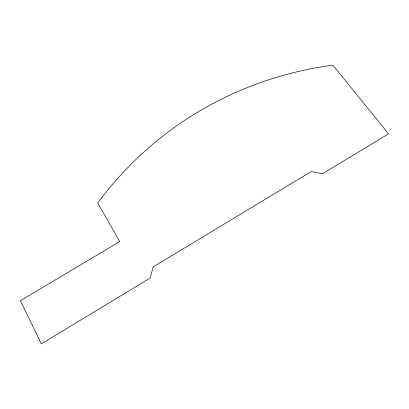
<?xml version="1.0" encoding="UTF-8"?>
<svg xmlns="http://www.w3.org/2000/svg" width="409" height="409" viewBox="0 0 409 409"><rect width="100%" height="100%" fill="white"/><g stroke="black" fill="none" stroke-linecap="round" stroke-linejoin="round"><path stroke-width="0.61" d="M153.217 266.862L150.129 278.054L41.329 343.862L20.45 300.681L119.76 241.581L97.736 202.925A452.727 394.404 54.5 0 1 332.885 65.138L388.55 133.85L322.527 173.784L311.229 171.555L153.217 266.862"/></g></svg>
